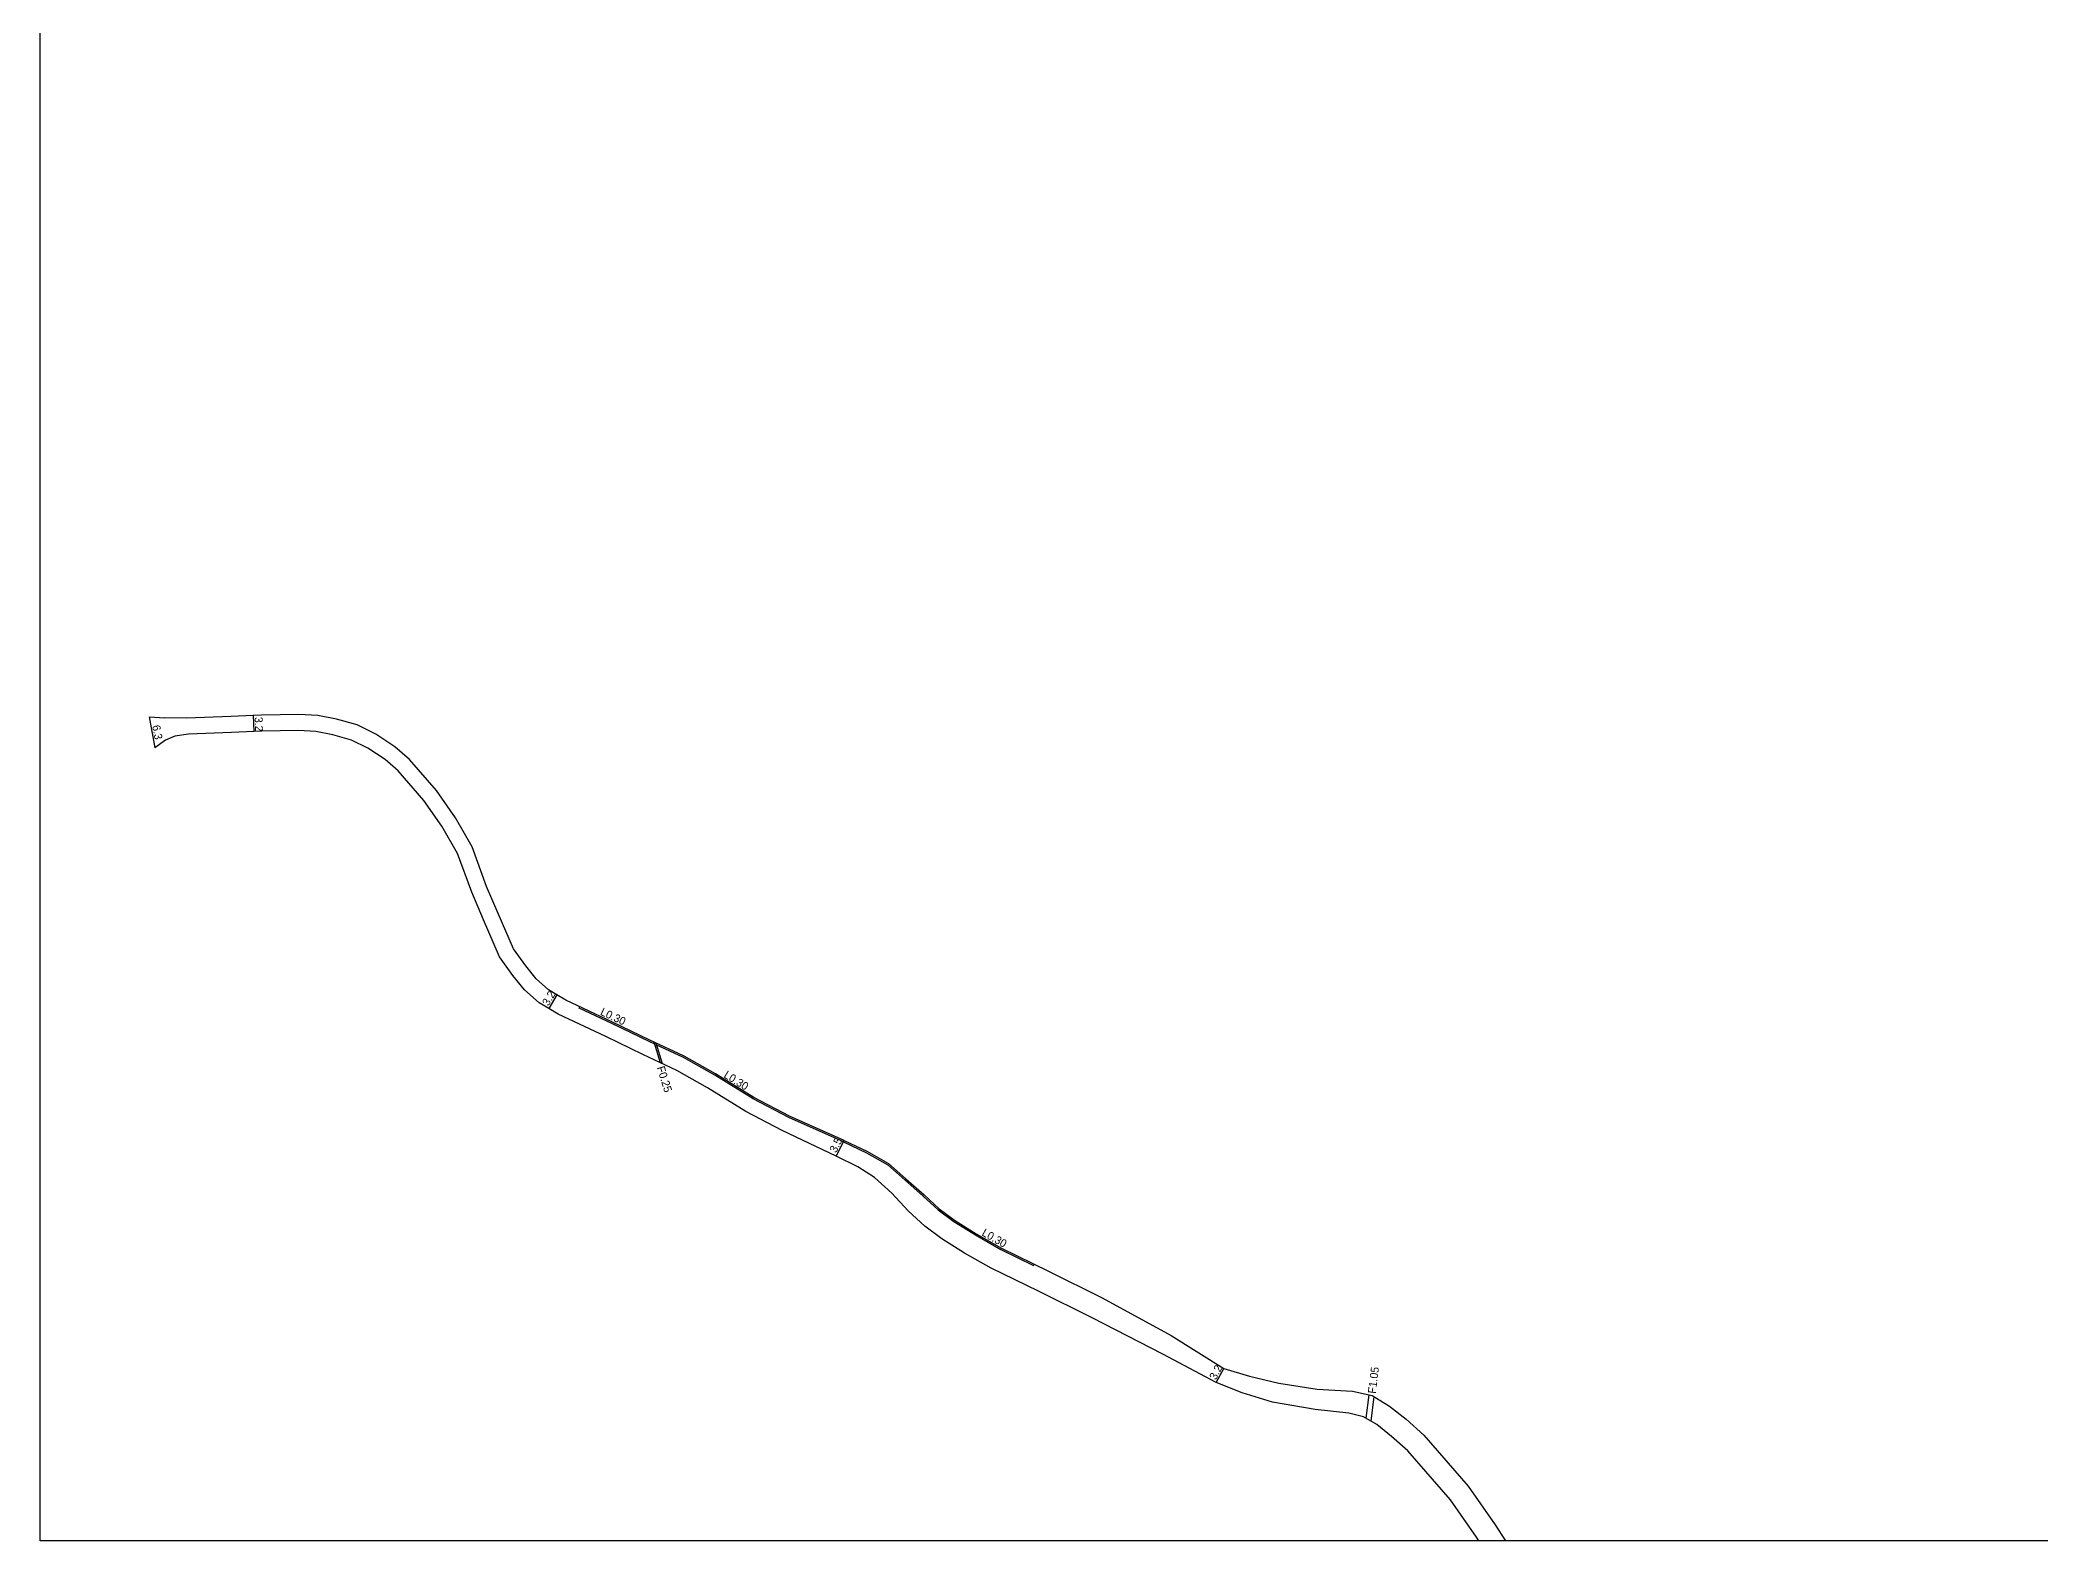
# Model space of a CAD drawing. Header units: metres. Extents: x -19200 to -16000, y -102000 to -99000.
# Drawn here: x -19200 to -18800, y -102000 to -101700 of the extents above; entities that cross this region are included whole.
import ezdxf

# ---------------------------------------------------------------- set-up
doc = ezdxf.new("R2010")
doc.units = ezdxf.units.M
doc.header["$LTSCALE"] = 2.5
for name, color, linetype in [('側溝・桝', 7, 'Continuous'), ('図郭', 7, 'Continuous'), ('幅員', 7, 'Continuous'), ('道路', 7, 'Continuous')]:
    doc.layers.add(name, color=color, linetype=linetype)
doc.styles.get("Standard").update_dxf_attribs({"font": ''})
doc.styles.get('Standard').set_extended_font_data('@MS PGothic')

msp = doc.modelspace()

# ---------------------------------------------------------------- linework, layer by layer
at = {"layer": '側溝・桝'}
for points in [[(-19077.1, -101900.68), (-19078.23, -101900.16), (-19085.67, -101896.55), (-19092.21, -101893.48), (-19092.09, -101893.21)], [(-19039.39, -101920.2), (-19050.31, -101915.34), (-19057.45, -101911.63), (-19065.09, -101906.9), (-19071.35, -101903.36), (-19076.8, -101900.82)], [(-19039.4, -101920.2), (-19034.75, -101922.44), (-19030.55, -101924.82), (-19027.09, -101927.82), (-19023.46, -101931.05), (-19020.47, -101933.82), (-19017.34, -101936.12), (-19013.01, -101938.84), (-19007.91, -101941.75), (-19001.37, -101944.93), (-19001.24, -101944.66)]]:
    msp.add_lwpolyline(points, dxfattribs=at)
at = {"layer": '側溝・桝', "ltscale": 0.5, "elevation": 7.6}
msp.add_lwpolyline([(-19075.97, -101904.41), (-19077.22, -101900.3)], dxfattribs=at)
at = {"layer": '側溝・桝', "ltscale": 0.5}
for points in [[(-19076.92, -101900.43), (-19075.64, -101904.56)], [(-18934.39, -101970.79), (-18934.95, -101975.45)]]:
    msp.add_lwpolyline(points, dxfattribs=at)
at = {"layer": '側溝・桝', "ltscale": 0.5, "flags": 128}
msp.add_lwpolyline([(-18933.37, -101971.15), (-18933.98, -101976.03)], dxfattribs=at)
at = {"layer": '図郭'}
msp.add_lwpolyline([(-19200, -101400), (-18400, -101400), (-18400, -102000), (-19200, -102000)], close=True, dxfattribs=at)
at = {"layer": '幅員', "flags": 128}
for points in [[(-19178.17, -101835.27), (-19177.02, -101841.47)], [(-19157.36, -101835.01), (-19157.24, -101838.21)], [(-19096.67, -101890.84), (-19098.31, -101893.58)]]:
    msp.add_lwpolyline(points, dxfattribs=at)
at = {"layer": '幅員'}
for points in [[(-19040.83, -101923.06), (-19039.27, -101919.93)], [(-18964.86, -101968.33), (-18963.36, -101965.5)]]:
    msp.add_lwpolyline(points, dxfattribs=at)
at = {"layer": '道路'}
for points in [[(-19178.17, -101835.27), (-19177.02, -101841.47)], [(-19178.17, -101835.27), (-19175.07, -101835.45)], [(-19039.27, -101919.93), (-19050.18, -101915.07), (-19057.3, -101911.37), (-19064.94, -101906.64), (-19071.22, -101903.09), (-19078.11, -101899.88), (-19085.54, -101896.28), (-19094.89, -101891.9), (-19096.67, -101890.84), (-19098.34, -101889.84), (-19100.84, -101887.62), (-19102.91, -101885.07), (-19105.32, -101881.66), (-19108.42, -101874.61), (-19110.73, -101869.16), (-19113.64, -101861.27), (-19116.93, -101855.44), (-19120.73, -101849.99), (-19126.16, -101843.81), (-19129.05, -101841.27), (-19132.85, -101838.74), (-19136.62, -101836.9), (-19140.72, -101835.77), (-19144.48, -101835.01), (-19148.28, -101834.82), (-19155.74, -101834.95), (-19157.36, -101835.01), (-19161.88, -101835.18), (-19170.63, -101835.57), (-19175.07, -101835.45)], [(-18912.38, -102000), (-18912.86, -101999.24), (-18918.06, -101991.79), (-18926.59, -101981.98), (-18929.81, -101979.1), (-18932.79, -101976.74), (-18935.41, -101975.17), (-18938.36, -101974.48), (-18945.12, -101973.73), (-18953.61, -101972.27), (-18959.7, -101970.42), (-18964.86, -101968.33), (-18975.56, -101962.65), (-18989.69, -101955.41), (-19000.39, -101950.07), (-19009.87, -101945.46), (-19015.16, -101942.45), (-19019.71, -101939.6), (-19023.15, -101937.07), (-19026.43, -101934.01), (-19029.72, -101930.5), (-19033.18, -101927.34), (-19036.5, -101925.21), (-19040.83, -101923.06), (-19051.61, -101917.94), (-19058.88, -101914.15), (-19066.57, -101909.4), (-19072.68, -101905.94), (-19079.48, -101902.77), (-19086.92, -101899.17), (-19096.39, -101894.73), (-19098.31, -101893.58), (-19100.23, -101892.44), (-19103.16, -101889.84), (-19105.46, -101887), (-19108.12, -101883.25), (-19111.36, -101875.88), (-19113.71, -101870.34), (-19116.55, -101862.62), (-19119.65, -101857.15), (-19123.25, -101851.97), (-19128.43, -101846.08), (-19131, -101843.82), (-19134.44, -101841.52), (-19137.76, -101839.91), (-19141.46, -101838.88), (-19144.87, -101838.19), (-19148.33, -101838.02), (-19155.65, -101838.15), (-19157.24, -101838.21), (-19161.75, -101838.38), (-19170.33, -101838.76), (-19173.03, -101839.15), (-19174.92, -101839.93), (-19177.02, -101841.47)], [(-19039.27, -101919.93), (-19034.61, -101922.17), (-19030.38, -101924.58), (-19026.89, -101927.59), (-19023.26, -101930.82), (-19020.28, -101933.59), (-19017.18, -101935.87), (-19012.85, -101938.59), (-19007.77, -101941.48), (-18998.4, -101946.04), (-18987.66, -101951.4), (-18973.85, -101958.94), (-18963.36, -101965.5), (-18958.24, -101967.07), (-18952.35, -101968.43), (-18944.68, -101969.68), (-18937.6, -101970.04), (-18933.7, -101970.95), (-18930.23, -101973.03), (-18926.91, -101975.66), (-18923.38, -101978.82), (-18914.51, -101989.02), (-18909.1, -101996.75), (-18907.07, -102000)]]:
    msp.add_lwpolyline(points, dxfattribs=at)

# ---------------------------------------------------------------- texts
at = {"layer": '側溝・桝'}
for s, rotation, p in [('L0.30', 334.8928, (-19088.14, -101894.78)), ('F0.25', 287.2562, (-19076.72, -101905.37)), ('L0.30', 328.2592, (-19063.47, -101907.26)), ('L0.30', 330.3511, (-19011.88, -101938.85)), ('F1.05', 82.8456, (-18932.99, -101970.62))]:
    msp.add_text(s, height=1.6, rotation=rotation, dxfattribs=at).set_placement(p)
at = {"layer": '幅員'}
for s, rotation, p in [('3.2', 272.0974, (-19157.1, -101835.32)), ('6.3', 280.4529, (-19177.58, -101837.07)), ('3.2', 59.1623, (-19098.36, -101893.18)), ('3.5', 63.5608, (-19040.85, -101922.53)), ('3.2', 62.0454, (-18964.93, -101967.93))]:
    msp.add_text(s, height=1.6, rotation=rotation, dxfattribs=at).set_placement(p)

doc.saveas('drawing.dxf')
